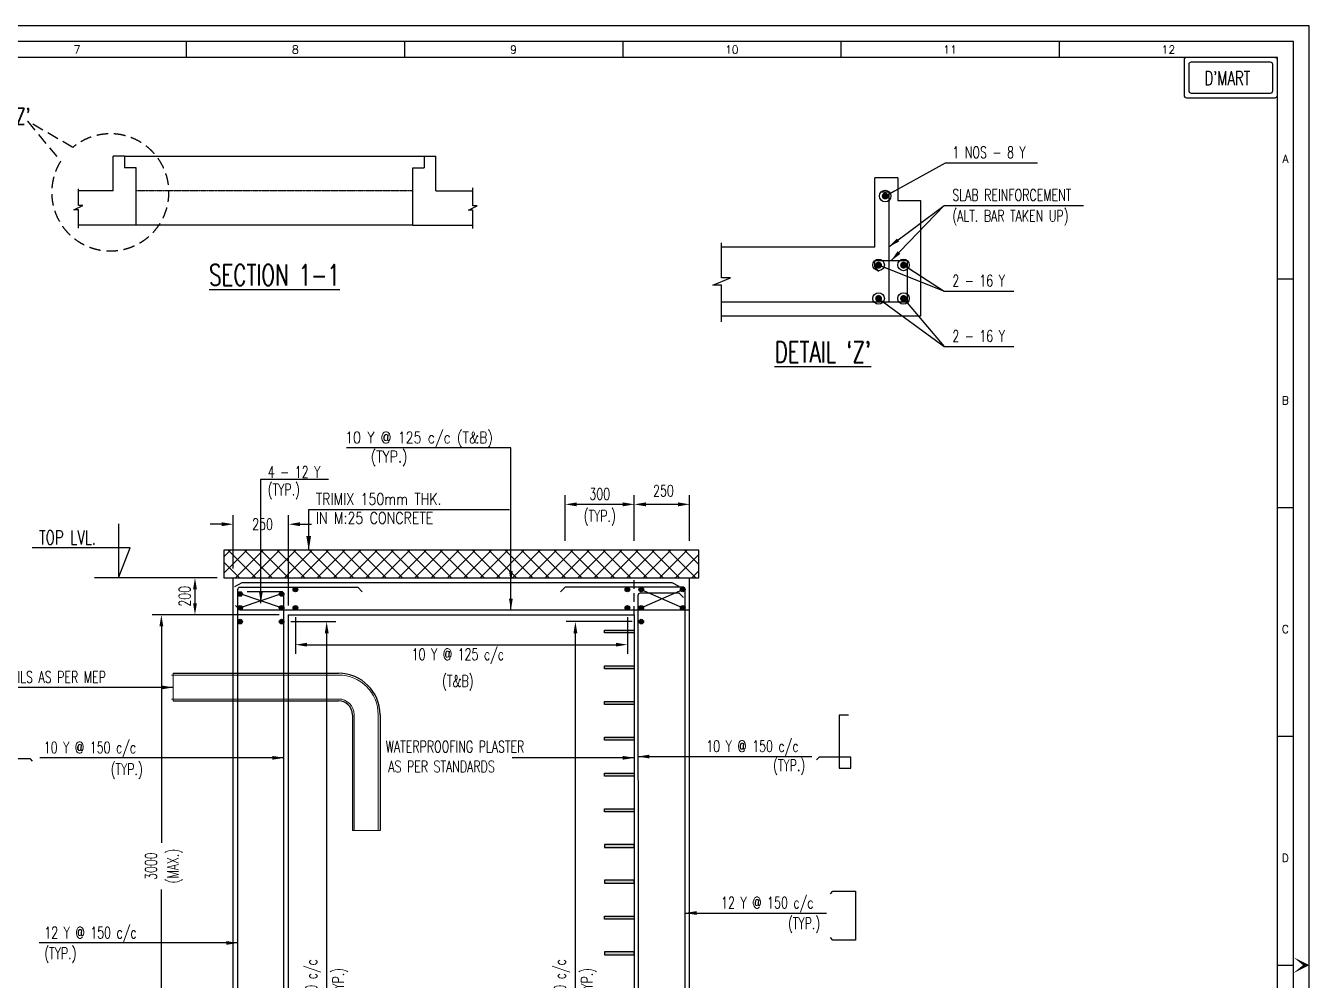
# Model space of a CAD drawing. Header units: millimetres. Extents: x 1549375 to 1746720, y -621670 to -557890.
# Drawn here: x 1579724 to 1607567, y -601307 to -580592 of the extents above; entities that cross this region are included whole.
import ezdxf
from ezdxf.enums import TextEntityAlignment as Align

# ---------------------------------------------------------------- set-up
doc = ezdxf.new("R2010")
doc.units = ezdxf.units.MM
doc.header["$MEASUREMENT"] = 0
doc.header["$PDMODE"] = 35
doc.linetypes.add('HIDDEN', pattern=[0.375, 0.25, -0.125])
for name, color, linetype in [('BEAM OUTTER', 4, 'Continuous'), ('PNA', 8, 'Continuous'), ('REINFORCEMENT', 6, 'Continuous'), ('S- PILE CAP', 4, 'Continuous'), ('S-CLOUD', 7, 'Continuous'), ('S-CONCRET LINE', 4, 'Continuous'), ('S-DIM-1', 5, 'Continuous'), ('S-HATCH', 253, 'Continuous'), ('S-LEVEL SECTION', 3, 'Continuous'), ('S-LINE CUT', 8, 'Continuous'), ('S-PCC', 9, 'Continuous'), ('S-REINFORCEMENT', 6, 'Continuous'), ('S-SECTION MARK', 1, 'Continuous'), ('S-TEXT-1', 4, 'Continuous'), ('S-TITIL', 6, 'Continuous'), ('SCHEDULE LINE-1', 7, 'Continuous'), ('TITLE', 6, 'Continuous'), ('WALL', 7, 'Continuous')]:
    doc.layers.add(name, color=color, linetype=linetype)
doc.layers.add('Thin', color=251, linetype='Continuous', lineweight=5)
doc.styles.add('ROMANS', font='simplex.shx', dxfattribs={"width": 0.7})
doc.dimstyles.new('dim100', dxfattribs={"dimtxt": 250, "dimasz": 250, "dimexe": 200, "dimexo": 200, "dimgap": 100, "dimtad": 1, "dimdec": 0, "dimzin": 0, "dimdsep": 46, "dimtxsty": 'ROMANS', "dimcen": 0, "dimclrd": 5, "dimclre": 5, "dimclrt": 4, "dimadec": 0, "dimazin": 0, "dimtfac": 1, "dimtdec": 0, "dimtix": 1, "dimtofl": 0, "dimtmove": 2, "dimatfit": 3, "dimfxl": 0, "dimtolj": 1, "dimtzin": 0, "dimlwd": -1, "dimlwe": -1, "dimarcsym": 0})
doc.dimstyles.new('dim20', dxfattribs={"dimtxt": 250, "dimasz": 250, "dimexe": 200, "dimexo": 200, "dimgap": 100, "dimtad": 1, "dimdec": 0, "dimlfac": 0.2, "dimzin": 0, "dimdsep": 46, "dimtxsty": 'ROMANS', "dimcen": 0, "dimclrd": 170, "dimclre": 170, "dimclrt": 4, "dimadec": 0, "dimazin": 0, "dimtfac": 1, "dimtdec": 0, "dimtix": 1, "dimtofl": 0, "dimtmove": 2, "dimatfit": 3, "dimfxl": 0, "dimtolj": 1, "dimtzin": 0, "dimlwd": -1, "dimlwe": -1, "dimarcsym": 0})
doc.dimstyles.new('dim25', dxfattribs={"dimtxt": 250, "dimasz": 250, "dimexe": 200, "dimexo": 200, "dimgap": 100, "dimtad": 1, "dimdec": 0, "dimlfac": 0.25, "dimzin": 0, "dimdsep": 46, "dimtxsty": 'ROMANS', "dimcen": 0, "dimclrd": 170, "dimclre": 170, "dimclrt": 4, "dimadec": 0, "dimazin": 0, "dimtfac": 1, "dimtdec": 0, "dimtix": 1, "dimtofl": 0, "dimtmove": 2, "dimatfit": 3, "dimfxl": 0, "dimtolj": 1, "dimtzin": 0, "dimlwd": -1, "dimlwe": -1, "dimarcsym": 0})
doc.dimstyles.new('dim33.33', dxfattribs={"dimtxt": 250, "dimasz": 250, "dimexe": 200, "dimexo": 200, "dimgap": 100, "dimtad": 1, "dimtoh": 1, "dimdec": 0, "dimlfac": 0.333331, "dimzin": 0, "dimdsep": 46, "dimtxsty": 'ROMANS', "dimcen": 0, "dimclrd": 170, "dimclre": 170, "dimclrt": 4, "dimadec": 0, "dimazin": 0, "dimtfac": 1, "dimtdec": 0, "dimtix": 1, "dimtofl": 0, "dimtmove": 2, "dimatfit": 3, "dimfxl": 0, "dimtolj": 1, "dimtzin": 0, "dimlwd": -1, "dimlwe": -1, "dimarcsym": 0})

# ---------------------------------------------------------------- blocks, each defined once
blk = doc.blocks.new('FOLDER')
at = {"layer": 'PNA'}
for points in [[(-1250, 2500), (0, 0), (0, 1000)], [(1250, 2500), (0, 0), (0, 1000)]]:
    blk.add_solid(points, dxfattribs=at)
blk = doc.blocks.new('SHEET1')
at = {"flags": 128}
blk.add_lwpolyline([(674017, -125881), (763101, -125881), (763101, -63214), (674017, -63214)], close=True, dxfattribs=at)
at = {"layer": 'PNA'}
for p, q in [((725806, -63743), (725806, -64273)), ((733053, -63743), (733053, -64273)), ((740301, -63743), (740301, -64273)), ((747548, -63743), (747548, -64273)), ((754795, -63743), (754795, -64273)), ((762042, -71620), (762572, -71620)), ((762042, -79220), (762572, -79220)), ((762042, -86820), (762572, -86820)), ((762042, -94421), (762572, -94421))]:
    blk.add_line(p, q, dxfattribs=at)
at = {"layer": 'PNA', "color": 1}
for points in [[(675076, -125351), (762572, -125351), (762572, -63743), (675076, -63743)], [(676135, -124822), (762042, -124822), (762042, -64273), (676135, -64273)]]:
    blk.add_lwpolyline(points, close=True, dxfattribs=at)
at = {"layer": 'PNA', "xscale": 0.2118545526379952, "yscale": 0.2118545526379952, "zscale": 0.2118545526379952, "rotation": 90}
blk.add_blockref('FOLDER', (763101, -94421), dxfattribs=at)
at = {"layer": 'PNA', "style": 'ROMANS'}
for s, height, p in [('7', 265, (722183, -64008)), ('8', 265, (729431, -64008)), ('9', 265, (736678, -64008)), ('10', 264.8, (743925, -64008)), ('11', 264.8, (751172, -64008)), ('12', 264.8, (758419, -64008)), ('A', 265, (762307, -67636)), ('B', 265, (762307, -75660)), ('C', 265, (762307, -83260)), ('D', 265, (762307, -90861))]:
    blk.add_text(s, height=height, dxfattribs=at).set_placement(p, align=Align.MIDDLE)
blk = doc.blocks.new('*D17')
at = {"layer": 'Defpoints', "color": 0, "lineweight": 18, "transparency": 16777216}
for p in [(1592926, -590979), (1592926, -591974, 224), (1594126, -591974)]:
    blk.add_point(p, dxfattribs=at)
at = {"layer": 'S-DIM-1', "color": 170, "transparency": 16777216}
for p, q in [((1592926, -591774), (1592926, -590779)), ((1594126, -591774), (1594126, -590779)), ((1593876, -590979), (1593176, -590979))]:
    blk.add_line(p, q, dxfattribs=at)
at = {"layer": 'S-DIM-1', "color": 170, "lineweight": 18, "transparency": 16777216}
for points in [[(1593176, -590937), (1593176, -591021), (1592926, -590979)], [(1593876, -590937), (1593876, -591021), (1594126, -590979)]]:
    blk.add_solid(points, dxfattribs=at)
at = {"layer": 'S-DIM-1', "color": 4, "transparency": 16777216, "insert": (1593558, -590684), "char_height": 250, "attachment_point": 5, "style": 'ROMANS'}
blk.add_mtext('\\A1;250', dxfattribs=at)
blk = doc.blocks.new('*D18')
at = {"layer": 'Defpoints', "color": 0, "lineweight": 18, "transparency": 16777216}
for p in [(1591426, -590979), (1591426, -591974, 561431), (1592926, -591974, 224)]:
    blk.add_point(p, dxfattribs=at)
at = {"layer": 'S-DIM-1', "color": 170, "transparency": 16777216}
for p, q in [((1591426, -591774), (1591426, -590779)), ((1592926, -591774), (1592926, -590779)), ((1592676, -590979), (1591676, -590979))]:
    blk.add_line(p, q, dxfattribs=at)
at = {"layer": 'S-DIM-1', "color": 170, "lineweight": 18, "transparency": 16777216}
for points in [[(1591676, -590937), (1591676, -591021), (1591426, -590979)], [(1592676, -590937), (1592676, -591021), (1592926, -590979)]]:
    blk.add_solid(points, dxfattribs=at)
at = {"layer": 'S-DIM-1', "color": 4, "transparency": 16777216, "char_height": 250, "attachment_point": 5, "style": 'ROMANS'}
for s, insert in [('\\A1;300', (1592176, -590754)), ('\\A1;(TYP.)', (1592176, -591270))]:
    blk.add_mtext(s, dxfattribs=dict(at, insert=insert))
blk = doc.blocks.new('*D19')
at = {"layer": 'Defpoints', "color": 0, "lineweight": 18, "transparency": 16777216}
for p in [(1584026, -592574, 222), (1583396, -593374), (1585426, -593374, 560591)]:
    blk.add_point(p, dxfattribs=at)
at = {"layer": 'S-DIM-1', "color": 170, "transparency": 16777216}
for p, q in [((1583826, -592574), (1583196, -592574)), ((1583396, -592824), (1583396, -593124)), ((1585226, -593374), (1583196, -593374))]:
    blk.add_line(p, q, dxfattribs=at)
at = {"layer": 'S-DIM-1', "color": 170, "lineweight": 18, "transparency": 16777216}
for points in [[(1583355, -592824), (1583438, -592824), (1583396, -592574)], [(1583355, -593124), (1583438, -593124), (1583396, -593374)]]:
    blk.add_solid(points, dxfattribs=at)
at = {"layer": 'S-DIM-1', "color": 4, "transparency": 16777216, "insert": (1583171, -592974), "char_height": 250, "attachment_point": 5, "rotation": 90, "style": 'ROMANS'}
blk.add_mtext('\\A1;200', dxfattribs=at)
blk = doc.blocks.new('*D24')
at = {"layer": 'Defpoints', "color": 0, "lineweight": 18, "transparency": 16777216}
for p in [(1585276, -593524, 308), (1586253, -593524), (1585276, -608224, 1179451)]:
    blk.add_point(p, dxfattribs=at)
at = {"layer": 'S-DIM-1', "color": 170, "transparency": 16777216}
for p, q in [((1585476, -593524), (1586453, -593524)), ((1586253, -607974), (1586253, -593774)), ((1585476, -608224), (1586453, -608224))]:
    blk.add_line(p, q, dxfattribs=at)
at = {"layer": 'S-DIM-1', "color": 170, "lineweight": 18, "transparency": 16777216}
for points in [[(1586212, -593774), (1586295, -593774), (1586253, -593524)], [(1586212, -607974), (1586295, -607974), (1586253, -608224)]]:
    blk.add_solid(points, dxfattribs=at)
at = {"layer": 'S-DIM-1', "color": 4, "transparency": 16777216, "char_height": 250, "attachment_point": 5, "rotation": 90, "style": 'ROMANS'}
for s, insert in [('\\A1;8 Y @ 150 c/c', (1585963, -601774)), ('\\A1;(E/F) (TYP.)', (1586544, -601774))]:
    blk.add_mtext(s, dxfattribs=dict(at, insert=insert))
blk = doc.blocks.new('*D25')
at = {"layer": 'Defpoints', "color": 0, "lineweight": 18, "transparency": 16777216}
for p in [(1591647, -593524), (1593076, -593524, 308), (1593076, -608224, 1179451)]:
    blk.add_point(p, dxfattribs=at)
at = {"layer": 'S-DIM-1', "color": 170, "transparency": 16777216}
for p, q in [((1592876, -593524), (1591447, -593524)), ((1591647, -607974), (1591647, -593774)), ((1592876, -608224), (1591447, -608224))]:
    blk.add_line(p, q, dxfattribs=at)
at = {"layer": 'S-DIM-1', "color": 170, "lineweight": 18, "transparency": 16777216}
for points in [[(1591606, -593774), (1591689, -593774), (1591647, -593524)], [(1591606, -607974), (1591689, -607974), (1591647, -608224)]]:
    blk.add_solid(points, dxfattribs=at)
at = {"layer": 'S-DIM-1', "color": 4, "transparency": 16777216, "char_height": 250, "attachment_point": 5, "rotation": 90, "style": 'ROMANS'}
for s, insert in [('\\A1;{8 Y @ 150 c/c', (1591357, -601774)), ('\\A1;(E/F) (TYP.)}', (1591938, -601774))]:
    blk.add_mtext(s, dxfattribs=dict(at, insert=insert))
blk = doc.blocks.new('*D26')
at = {"layer": 'Defpoints', "color": 0, "lineweight": 18, "transparency": 16777216}
for p in [(1584226, -591410), (1584226, -592574), (1585426, -593374, 84)]:
    blk.add_point(p, dxfattribs=at)
at = {"layer": 'S-DIM-1', "color": 170, "transparency": 16777216}
for p, q in [((1584226, -592374), (1584226, -591210)), ((1585426, -593174), (1585426, -591210)), ((1583976, -591410), (1583726, -591410)), ((1585676, -591410), (1585926, -591410))]:
    blk.add_line(p, q, dxfattribs=at)
at = {"layer": 'S-DIM-1', "color": 170, "lineweight": 18, "transparency": 16777216}
for points in [[(1583976, -591368), (1583976, -591452), (1584226, -591410)], [(1585676, -591368), (1585676, -591452), (1585426, -591410)]]:
    blk.add_solid(points, dxfattribs=at)
at = {"layer": 'S-DIM-1', "color": 4, "transparency": 16777216, "insert": (1584862, -591410), "char_height": 250, "attachment_point": 5, "style": 'ROMANS'}
blk.add_mtext('\\A1;250', dxfattribs=at)
blk = doc.blocks.new('*D27')
at = {"layer": 'Defpoints', "color": 0, "lineweight": 18, "transparency": 16777216}
for p in [(1582667, -593374), (1585426, -593374, 561123), (1583626, -608374, 561123)]:
    blk.add_point(p, dxfattribs=at)
at = {"layer": 'S-DIM-1', "color": 170, "transparency": 16777216}
for p, q in [((1585226, -593374), (1582467, -593374)), ((1582667, -593624), (1582667, -598325)), ((1582667, -608124), (1582667, -599333)), ((1583426, -608374), (1582467, -608374))]:
    blk.add_line(p, q, dxfattribs=at)
at = {"layer": 'S-DIM-1', "color": 170, "lineweight": 18, "transparency": 16777216}
for points in [[(1582626, -593624), (1582709, -593624), (1582667, -593374)], [(1582626, -608124), (1582709, -608124), (1582667, -608374)]]:
    blk.add_solid(points, dxfattribs=at)
at = {"layer": 'S-DIM-1', "color": 4, "transparency": 16777216, "char_height": 250, "attachment_point": 5, "rotation": 90, "style": 'ROMANS'}
for s, insert in [('\\A1;3000', (1582442, -598829)), ('\\A1;(MAX.)', (1582958, -598829))]:
    blk.add_mtext(s, dxfattribs=dict(at, insert=insert))
blk = doc.blocks.new('*D28')
at = {"layer": 'Defpoints', "color": 0, "lineweight": 18, "transparency": 16777216}
for p in [(1585576, -593224, 561016), (1592776, -593224, 561016), (1592776, -594024)]:
    blk.add_point(p, dxfattribs=at)
at = {"layer": 'S-DIM-1', "color": 170, "transparency": 16777216}
for p, q in [((1585576, -593424), (1585576, -594224)), ((1592776, -593424), (1592776, -594224)), ((1585826, -594024), (1592526, -594024))]:
    blk.add_line(p, q, dxfattribs=at)
at = {"layer": 'S-DIM-1', "color": 170, "lineweight": 18, "transparency": 16777216}
for points in [[(1585826, -593982), (1585826, -594065), (1585576, -594024)], [(1592526, -593982), (1592526, -594065), (1592776, -594024)]]:
    blk.add_solid(points, dxfattribs=at)
at = {"layer": 'S-DIM-1', "color": 4, "transparency": 16777216, "char_height": 250, "attachment_point": 5, "style": 'ROMANS'}
for s, insert in [('\\A1;{10 Y @ 125 c/c', (1589098, -594274)), ('\\A1;(T&B)}', (1589098, -594854))]:
    blk.add_mtext(s, dxfattribs=dict(at, insert=insert))
blk = doc.blocks.new('A$C1A463C83')
at = {"layer": 'Thin'}
blk.add_hatch(color=256, dxfattribs=at).paths.add_polyline_path([(0, 25), (250, 25), (250, 0), (0, 0)])
blk.add_hatch(color=256, dxfattribs=at).paths.add_polyline_path([(0, 25), (250, 25), (250, 0), (0, 0)])
blk.add_lwpolyline([(0, 25), (250, 25), (250, 0), (0, 0)], close=True)
blk.add_lwpolyline([(0, 25), (250, 25), (250, 0), (0, 0)], close=True)

msp = doc.modelspace()

# ---------------------------------------------------------------- hatches: boundary and pattern name
at = {"layer": 'S-HATCH'}
h = msp.add_hatch(dxfattribs=at)
h.set_pattern_fill('ANSI31', color=8, scale=1000, style=0)
h.set_pattern_definition([(45, (-177342.67, -627162.95), (-88.388348, 88.388348), [])])
h.paths.add_polyline_path([(1594125.7, -590658.3), (1594125.7, -590658.3), (1594125.7, -606573.6), (1594125.7, -606573.6)])
at = {"layer": 'S-HATCH', "linetype": 'ByBlock'}
h = msp.add_hatch(dxfattribs=at)
h.set_pattern_fill('ANSI37', color=8, scale=2000)
h.set_pattern_definition([(45, (-16720554.18, 251754.9), (-176.7766953, 176.7766953), []), (135, (-16720554.18, 251754.9), (-176.7766953, -176.7766953), [])])
h.paths.add_polyline_path([(1594325.7, -592573.6), (1594325.7, -591973.6), (1584025.7, -591973.6), (1584025.7, -592573.6)])

# ---------------------------------------------------------------- linework, layer by layer
at = {"layer": 'BEAM OUTTER', "color": 8}
for p, q in [((1581869, -583423.3), (1588369, -583423.3)), ((1588119, -584923.3), (1582119, -584923.3))]:
    msp.add_line(p, q, dxfattribs=at)
at = {"layer": 'BEAM OUTTER', "color": 9, "linetype": 'HIDDEN'}
msp.add_line((1588119, -584173.3), (1582119, -584173.3), dxfattribs=at)
at = {"layer": 'REINFORCEMENT', "color": 5}
for points, elevation in [([(1597573.4, -595554.9), (1597370.2, -595554.9), (1597370.2, -596702.5), (1597624.8, -596702.5), (1597624.8, -596464.5), (1596931.6, -596464.5), (1596880.2, -596523.9)], -83.9), ([(1579174.6, -595582.9), (1579377.8, -595582.9), (1579377.8, -596730.5), (1579123.2, -596730.5), (1579123.2, -596492.5), (1579816.4, -596492.5), (1579867.8, -596551.9)], -83.9), ([(1597179.9, -599432.9), (1597231.3, -599373.5), (1597722, -599373.5), (1597722, -600434.4), (1597231.3, -600434.4), (1597179.9, -600375)], -327.3)]:
    msp.add_lwpolyline(points, dxfattribs=dict(at, elevation=elevation))
at = {"layer": 'S- PILE CAP', "color": 8, "linetype": 'HIDDEN', "ltscale": 750}
msp.add_line((1592925.7, -593373.7), (1592925.7, -592573.7), dxfattribs=at)
at = {"layer": 'S-CLOUD', "linetype": 'HIDDEN', "ltscale": 1000}
msp.add_lwpolyline([(1580484.5, -583532, 12.6713059), (1580747.3, -583232.1), (1579765.3, -582664.4), (1580484.5, -583532)], format="xyb", dxfattribs=at)
at = {"layer": 'S-CONCRET LINE'}
for p, q in [((1581869, -583423.3), (1581619, -583423.3)), ((1581619, -584173.3), (1581619, -583423.3)), ((1581869, -583423.3), (1581869, -583673.3)), ((1588369, -583423.3), (1588619, -583423.3)), ((1588369, -583423.3), (1588369, -583673.3)), ((1588619, -584173.3), (1588619, -583423.3)), ((1582119, -583673.3), (1581869, -583673.3)), ((1582119, -584923.3), (1582119, -583673.3)), ((1588119, -583673.3), (1588369, -583673.3)), ((1588119, -584923.3), (1588119, -583673.3)), ((1598643.1, -583896), (1598143.1, -583896)), ((1598143.1, -585396), (1598143.1, -583896)), ((1598643.1, -583896), (1598643.1, -584396)), ((1581619, -584173.3), (1580867.4, -584173.3)), ((1588619, -584173.3), (1589422.7, -584173.3)), ((1599143.1, -584396), (1598643.1, -584396)), ((1599143.1, -586896), (1599143.1, -584396)), ((1582119, -584923.3), (1580867.4, -584923.3)), ((1588119, -584923.3), (1589422.7, -584923.3)), ((1598143.1, -585396), (1594818.7, -585396)), ((1599143.1, -586896), (1594818.7, -586896))]:
    msp.add_line(p, q, dxfattribs=at)
at = {"layer": 'S-CONCRET LINE', "color": 4}
for p, q in [((1584225.7, -609373.7), (1584225.7, -592573.7)), ((1584225.7, -592573.7), (1594125.7, -592573.7)), ((1594125.7, -595913.7), (1594125.7, -592573.7, -83.9)), ((1594125.7, -609373.7), (1594125.7, -593173.7, -68.5)), ((1585425.7, -607773.7), (1585425.7, -593373.7)), ((1585425.7, -593373.7), (1585831.7, -593373.7)), ((1585831.7, -593373.7), (1592925.7, -593373.7)), ((1592925.7, -593373.7), (1592925.7, -607773.7))]:
    msp.add_line(p, q, dxfattribs=at)
at = {"layer": 'S-LEVEL SECTION'}
msp.add_line((1583875.7, -592573.7), (1581214.7, -592573.7), dxfattribs=at)
msp.add_lwpolyline([(1581737.8, -591403.3), (1581737.8, -592573.7), (1581987.8, -591923.7), (1579865.3, -591923.7)], dxfattribs=at)
at = {"layer": 'S-LINE CUT'}
for points in [[(1580867.4, -584987.2), (1580867.4, -584591.3), (1580770.9, -584591.3), (1580964, -584494.4), (1580867.4, -584494.4), (1580867.4, -584131.9)], [(1589422.7, -584992.7), (1589422.7, -584596.8), (1589326.2, -584596.8), (1589519.3, -584499.9), (1589422.7, -584499.9), (1589422.7, -584108.5)], [(1594818.7, -587017.8), (1594818.7, -586225.9), (1594625.5, -586225.9), (1595011.9, -586066.2), (1594818.7, -586066.2), (1594818.7, -585307.1)]]:
    msp.add_lwpolyline(points, dxfattribs=at)
at = {"layer": 'S-PCC', "color": 8, "elevation": 561039}
msp.add_lwpolyline([(1594325.7, -592573.6), (1594325.7, -591973.6), (1584025.7, -591973.6), (1584025.7, -592573.6)], close=True, dxfattribs=at)
at = {"layer": 'S-REINFORCEMENT', "color": 253}
for p, q in [((1585275.7, -592923.7), (1584375.7, -593223.7)), ((1585275.7, -593223.7), (1584375.7, -592923.7)), ((1593075.7, -592823.7), (1593975.7, -593223.7)), ((1593075.7, -593223.7), (1593975.7, -592823.7))]:
    msp.add_line(p, q, dxfattribs=at)
at = {"layer": 'S-REINFORCEMENT', "color": 5}
msp.add_line((1593994.7, -592998.2), (1593894.7, -592898.2), dxfattribs=at)
for points in [[(1598277.5, -584196), (1598445.1, -584196), (1598445.1, -586592.4), (1594818.7, -586592.4)], [(1598227.6, -585926.8), (1598143.1, -585816.2), (1598143.1, -585689.4), (1598843.1, -585689.4), (1598843.1, -586592.4), (1594818.7, -586592.4)], [(1584260, -592762.4), (1584422.7, -592673.7), (1593739.1, -592673.7), (1593890.5, -592756.2)], [(1584275.7, -593170.7), (1584375.7, -593270.7), (1594125.7, -593270.8)]]:
    msp.add_lwpolyline(points, dxfattribs=at)
at = {"layer": 'S-REINFORCEMENT', "color": 5, "const_width": 67.8}
for points in [[(1598407.9, -584289.3, 1), (1598326.7, -584289.3, 1)], [(1598264.8, -585789.3, 1), (1598183.5, -585789.3, 1)], [(1598805.9, -585789.3, 1), (1598724.7, -585789.3, 1)], [(1598264.8, -586511.9, 1), (1598183.5, -586511.9, 1)], [(1598805.9, -586511.9, 1), (1598724.7, -586511.9, 1)]]:
    msp.add_lwpolyline(points, format="xyb", close=True, dxfattribs=at)
at = {"layer": 'S-REINFORCEMENT', "color": 5, "elevation": -83.9}
for points in [[(1587925.7, -609073.7), (1587825.7, -609173.7), (1584375.7, -609173.7, -0.4142136), (1584325.7, -609123.7), (1584325.7, -592823.7, -0.4142136), (1584375.7, -592773.7), (1586925.7, -592773.7), (1587025.7, -592873.7)], [(1590425.7, -609073.7), (1590525.7, -609173.7), (1593975.7, -609173.7, 0.4142136), (1594025.7, -609123.7), (1594025.7, -592823.7, 0.4142136), (1593975.7, -592773.7), (1591425.7, -592773.7), (1591325.7, -592873.7)], [(1587925.7, -608673.7), (1587825.7, -608573.7), (1584475.7, -608573.7, 0.4142136), (1584425.7, -608623.7), (1584425.7, -609023.7, 0.4142136), (1584475.7, -609073.7), (1585275.7, -609073.7, 0.4142136), (1585325.7, -609023.7), (1585325.7, -592923.7, 0.4142136), (1585275.7, -592873.7), (1584525.7, -592873.7)], [(1590425.7, -608673.7), (1590525.7, -608573.7), (1593875.7, -608573.7, -0.4142136), (1593925.7, -608623.7), (1593925.7, -609023.7, -0.4142136), (1593875.7, -609073.7), (1593075.7, -609073.7, -0.4142136), (1593025.7, -609023.7), (1593009.2, -592952.2, -0.4142136), (1593059.2, -592902.2), (1593894.7, -592898.2)]]:
    msp.add_lwpolyline(points, format="xyb", dxfattribs=at)
at = {"layer": 'S-REINFORCEMENT', "color": 5, "ltscale": 10, "const_width": 50}
for points in [[(1585600.7, -592823.7, 1), (1585550.7, -592823.7, 1)], [(1592750.7, -592823.7, -1), (1592800.7, -592823.7, -1)], [(1593050.7, -592823.7, -1), (1593100.7, -592823.7, -1)], [(1594000.7, -592823.7, 1), (1593950.7, -592823.7, 1)], [(1584400.7, -592923.7, 1), (1584350.7, -592923.7, 1)], [(1585300.7, -592923.7, 1), (1585250.7, -592923.7, 1)], [(1584400.7, -593223.7, 1), (1584350.7, -593223.7, 1)], [(1585300.7, -593223.7, 1), (1585250.7, -593223.7, 1)], [(1585600.7, -593223.7, 1), (1585550.7, -593223.7, 1)], [(1592750.7, -593223.7, -1), (1592800.7, -593223.7, -1)], [(1593050.7, -593223.7, -1), (1593100.7, -593223.7, -1)], [(1594000.7, -593223.7, 1), (1593950.7, -593223.7, 1)], [(1584400.7, -593523.7, -1), (1584350.7, -593523.7, -1)], [(1585300.7, -593523.7, -1), (1585250.7, -593523.7, -1)], [(1593050.7, -593523.7, 1), (1593100.7, -593523.7, 1)]]:
    msp.add_lwpolyline(points, format="xyb", close=True, dxfattribs=at)
at = {"layer": 'S-REINFORCEMENT', "color": 5, "ltscale": 10}
for centre in [(1585575.7, -592823.7), (1592775.7, -592823.7), (1593075.7, -592823.7), (1593975.7, -592823.7), (1584375.7, -592923.7), (1585275.7, -592923.7), (1584375.7, -593223.7), (1585275.7, -593223.7), (1585575.7, -593223.7), (1592775.7, -593223.7), (1593075.7, -593223.7), (1593975.7, -593223.7), (1584375.7, -593523.7), (1585275.7, -593523.7), (1593075.7, -593523.7)]:
    msp.add_circle(centre, 50, dxfattribs=at)
at = {"layer": 'SCHEDULE LINE-1', "color": 2}
for points in [[(1604851.5, -581334.2), (1604851.5, -582105.5, 0.4142136), (1604901.8, -582155.8), (1606824.7, -582155.8, 0.4142136), (1606875, -582105.5), (1606875, -581334.2, 0.4142136), (1606824.7, -581283.9), (1604901.8, -581283.9, 0.4142136)], [(1604952.1, -581434.8), (1604952.1, -582001.6, 0.4142136), (1605005.8, -582055.2), (1606724.1, -582055.2, 0.4142136), (1606774.4, -582004.9), (1606774.4, -581434.8, 0.4142136), (1606724.1, -581384.5), (1605002.4, -581384.5, 0.4142136)]]:
    msp.add_lwpolyline(points, format="xyb", close=True, dxfattribs=at)
at = {"layer": 'Thin'}
for p, q in [((1582885.7, -594682.6, -83.9), (1586510.4, -594682.6, -83.9)), ((1582925.7, -595242.6, -83.9), (1582925.7, -594642.6, -83.9)), ((1582885.7, -595202.6, -83.9), (1586510.4, -595202.6, -83.9)), ((1586850.4, -595542.6, -83.9), (1586850.4, -598056.7)), ((1587370.4, -595542.6, -83.9), (1587370.4, -598056.7)), ((1586810.4, -598056.7), (1587410.4, -598056.7))]:
    msp.add_line(p, q, dxfattribs=at)
for radius in [860, 340]:
    msp.add_arc((1586510.4, -595542.6, -83.9), radius, 0, 90, dxfattribs=at)
at = {"layer": 'WALL'}
for p, q in [((1582925.7, -594642.6, -83.9), (1586510.4, -594642.6, -83.9)), ((1583252.1, -594642.6, -83.9), (1586380, -594642.6, -83.9)), ((1582925.7, -595242.6, -83.9), (1586510.4, -595242.6, -83.9)), ((1586810.4, -595542.6, -83.9), (1586810.4, -598056.7)), ((1587410.4, -595542.6, -83.9), (1587410.4, -598056.7))]:
    msp.add_line(p, q, dxfattribs=at)
for radius in [900, 300]:
    msp.add_arc((1586510.4, -595542.6, -83.9), radius, 0, 90, dxfattribs=at)

# ---------------------------------------------------------------- block references
at = {"xscale": 0.6532188394183241, "yscale": 0.6532188394183241, "zscale": 0.6532188394183241}
msp.add_blockref('SHEET1', (1109094.7, -539299.7), dxfattribs=at)
at = {"layer": 'WALL', "xscale": 2.586206896551724, "yscale": 2.586206896551724, "zscale": 2.586206896551724}
for p in [(1592279.2, -593770.3, -2.2), (1592279.2, -594546.2, -2.2), (1592279.2, -595322, -2.2), (1592279.2, -596097.9, -2.2), (1592279.2, -596873.8, -2.2), (1592279.2, -597649.6, -2.2), (1592279.2, -599977.2, -2.2)]:
    msp.add_blockref('A$C1A463C83', p, dxfattribs=at)
at = {"layer": 'WALL', "xscale": -2.586206896551724, "yscale": 2.586206896551724, "zscale": 2.586206896551724, "rotation": 180}
for p in [(1592279.2, -598360.8, -2.2), (1592279.2, -599136.7, -2.2), (1592279.2, -600688.4, -2.2)]:
    msp.add_blockref('A$C1A463C83', p, dxfattribs=at)

# ---------------------------------------------------------------- texts
at = {"layer": 'S-LEVEL SECTION', "style": 'ROMANS', "width": 0.7}
msp.add_text('TOP LVL.', height=300, dxfattribs=at).set_placement((1580015.3, -591698.7), align=Align.MIDDLE_LEFT)
at = {"layer": 'S-SECTION MARK', "style": 'ROMANS', "width": 0.7}
msp.add_text("`Z'", height=350, dxfattribs=at).set_placement((1579617.6, -582559.9), align=Align.MIDDLE)
at = {"layer": 'S-TEXT-1', "style": 'ROMANS'}
for s, width, p in [('1 NOS - 8 Y', 0.7, (1599824, -583341.6)), ('SLAB REINFORCEMENT', 0.7, (1599824, -584267.9)), ('(ALT. BAR TAKEN UP)', 0.7, (1599824, -584717.9)), ('2 - 16 Y', 0.7, (1599824, -586126)), ('2 - 16 Y', 0.7, (1599824, -587327.2)), ('10 Y @ 125 c/c (T&B)', 0.8, (1586654.1, -589529)), ('(TYP.)', 0.8, (1587208.1, -589943.3)), ('4 - 12 Y', 0.7, (1584975.7, -590275.1, 560816.9)), ('(TYP.)', 0.7, (1584975.7, -590660.1, 560816.9)), ('TRIMIX 150mm THK.', 0.8, (1586018.8, -590863.2)), ('IN M:25 CONCRETE', 0.8, (1586018.8, -591275.4)), ('DETAILS AS PER MEP', 0.7, (1578989.5, -594726.5, 21.3)), ('10 Y @ 150 c/c', 0.7, (1580116.8, -596254, -83.9)), ('WATERPROOFING PLASTER', 0.7, (1587532.6, -596235.2)), ('10 Y @ 150 c/c', 0.7, (1594485.5, -596226, -83.9)), ('(TYP.)', 0.7, (1581566.8, -596726.2, -83.9)), ('AS PER STANDARDS', 0.7, (1587589.1, -596666.7)), ('(TYP.)', 0.7, (1595935.5, -596640.2, -83.9)), ('12 Y @ 150 c/c', 0.7, (1594809.6, -599621.3, -540.7)), ('(TYP.)', 0.7, (1596259.6, -600071.3, -540.7)), ('12 Y @ 150 c/c', 0.7, (1580127.8, -600270.7, -540.7)), ('(TYP.)', 0.7, (1580127.8, -600720.7, -540.7))]:
    msp.add_text(s, height=250, dxfattribs=dict(at, width=width)).set_placement(p, align=Align.MIDDLE_LEFT)
at = {"layer": 'S-TITIL', "style": 'ROMANS', "width": 0.7}
for s, p in [('%%USECTION 1-1', (1585119, -586002.8)), ("%%UDETAIL `Z'", (1597015.6, -587673.6))]:
    msp.add_text(s, height=450, dxfattribs=at).set_placement(p, align=Align.MIDDLE)
at = {"layer": 'TITLE', "style": 'ROMANS', "width": 0.7}
msp.add_text("D'MART", height=301.81, dxfattribs=at).set_placement((1605290, -581731.9), align=Align.MIDDLE_LEFT)

# ---------------------------------------------------------------- dimensions: what is measured, and where the dimension line sits
at = {"layer": 'S-DIM-1'}
for base, p1, p2, angle, text, picture, middle in [((1592925.7, -590979.1, 561039), (1594125.7, -591973.6, 561039), (1592925.7, -591973.6, 561263.1), 180, '250', '*D17', (1593558.3, -590684, 561039)), ((1584225.7, -591409.9, -83.9), (1585425.7, -593373.7), (1584225.7, -592573.7, -83.9), 180, '250', '*D26', (1584862.4, -591409.9, -83.9)), ((1582667.2, -593373.7, -561122.9), (1583625.7, -608373.7), (1585425.7, -593373.7), 270, '<>\\X(MAX.)', '*D27', (1582667.2, -598829.2, -561122.9))]:
    dim = msp.add_linear_dim(base=base, p1=p1, p2=p2, angle=angle, text=text, dimstyle='dim20', dxfattribs=at)
    dim.commit()
    dim.dimension.update_dxf_attribs({"geometry": picture, "text_midpoint": middle, "dimtype": 160})
for base, p1, p2, angle, text, picture, middle in [((1591425.7, -590979.1, 561039), (1592925.7, -591973.6, 561263.1), (1591425.7, -591973.6, 1122469.9), 180, '<>\\X(TYP.)', '*D18', (1592175.7, -590979.1, 561039)), ((1583396.2, -593373.7, -560590.7), (1584025.7, -592573.7, -560368.6), (1585425.7, -593373.7), 90, '200', '*D19', (1583171.2, -592973.7, -560590.7))]:
    dim = msp.add_linear_dim(base=base, p1=p1, p2=p2, angle=angle, text=text, dimstyle='dim20', dxfattribs=at)
    dim.commit()
    dim.dimension.update_dxf_attribs({"geometry": picture, "text_midpoint": middle})
for base, p1, p2, angle, text, override, picture, middle in [((1592775.7, -594023.7, -561015.7), (1585575.7, -593223.7), (1592775.7, -593223.7), 180, '{10 Y @ 125 c/c\\X(T&B)}', {"dimtmove": 1}, '*D28', (1589098, -594564, -561015.7)), ((1586253.3, -593523.7, -560676.7), (1585275.7, -608223.7, 618774.6), (1585275.7, -593523.7, -560368.6), 90, '8 Y @ 150 c/c\\X(E/F) (TYP.)', {"dimtmove": 0}, '*D24', (1586253.3, -601773.7, -560676.7)), ((1591647.5, -593523.7, -560676.7), (1593075.7, -608223.7, 618774.6), (1593075.7, -593523.7, -560368.6), 90, '{8 Y @ 150 c/c\\X(E/F) (TYP.)}', {"dimtxsty": 'ROMANS', "dimtmove": 0}, '*D25', (1591647.5, -601773.7, -560676.7))]:
    dim = msp.add_linear_dim(base=base, p1=p1, p2=p2, angle=angle, text=text, dimstyle='dim25', override=override, dxfattribs=at)
    dim.commit()
    dim.dimension.update_dxf_attribs({"geometry": picture, "text_midpoint": middle, "dimtype": 160})

# ---------------------------------------------------------------- leaders
for points in [[(1598765.3, -585783.6), (1599645.8, -586351)], [(1598765.3, -586511.9), (1599645.8, -587552.2)]]:
    msp.add_leader(points, dimstyle='dim20', override={"dimasz": 250, "dimtad": 0, "dimldrblk": 'DotBlank'})
at = {"layer": 'S-DIM-1', "linetype": 'ByBlock', "lineweight": -2, "ltscale": 20}
msp.add_leader([(1598367.3, -584289.3), (1599674, -583566.6), (1601668.9, -583566.6)], dimstyle='dim25', override={"dimasz": 250, "dimgap": 100, "dimtad": 0, "dimldrblk": 'DotBlank'}, dxfattribs=at)
at = {"layer": 'S-DIM-1'}
for points, dimstyle, override in [([(1598445.1, -585394.2), (1599645.8, -584492.9), (1602666.8, -584492.9)], 'dim20', {"dimasz": 250, "dimgap": 100, "dimtad": 0}), ([(1598493.1, -585696), (1599645.8, -584492.9), (1602666.8, -584492.9)], 'dim20', {"dimasz": 250, "dimgap": 100, "dimtad": 0}), ([(1598224.2, -585783.6), (1599645.8, -586351), (1601156.6, -586351)], 'dim20', {"dimasz": 250, "dimtad": 0, "dimldrblk": 'DotBlank'}), ([(1598224.2, -586511.9), (1599645.8, -587552.2), (1601156.6, -587552.2)], 'dim20', {"dimasz": 250, "dimtad": 0, "dimldrblk": 'DotBlank'}), ([(1590249, -593273.7, -560954.1), (1590249, -589754, -560954.1), (1588552.6, -589754, -560954.1)], 'dim33.33', {"dimasz": 250}), ([(1584825.7, -593123.7), (1584825.7, -590435.1), (1586291.1, -590435.1)], 'dim33.33', {"dimasz": 250}), ([(1585863.1, -591978.1, -561265.1), (1585863.1, -591087.2, -561265.1), (1590221.3, -591087.2, -561265.1)], 'dim100', {"dimasz": 312.5}), ([(1582925.7, -594951.5, -561039), (1578901.3, -594951.5, -561039)], 'dim25', {"dimasz": 250}), ([(1585325.7, -596479, -561144.2), (1580028.7, -596479, -561144.2)], 'dim25', {"dimasz": 250}), ([(1592925.7, -596479), (1590277.2, -596479)], 'dim25', {"dimasz": 250}), ([(1593003.6, -596451, -561144.2), (1596773.7, -596451, -561144.2)], 'dim25', {"dimasz": 250}), ([(1594025.7, -599846.3, -551.5), (1597097.8, -599846.3, -551.5)], 'dim25', {"dimasz": 250}), ([(1584325.7, -600495.7, -551.5), (1580015.1, -600495.7, -551.5)], 'dim25', {"dimasz": 250})]:
    msp.add_leader(points, dimstyle=dimstyle, override=override, dxfattribs=at)
msp.add_leader([(1590249, -592673.7), (1590249, -589754), (1586682.6, -589754)], dimstyle='dim33.33', dxfattribs=at)

doc.saveas('drawing.dxf')
